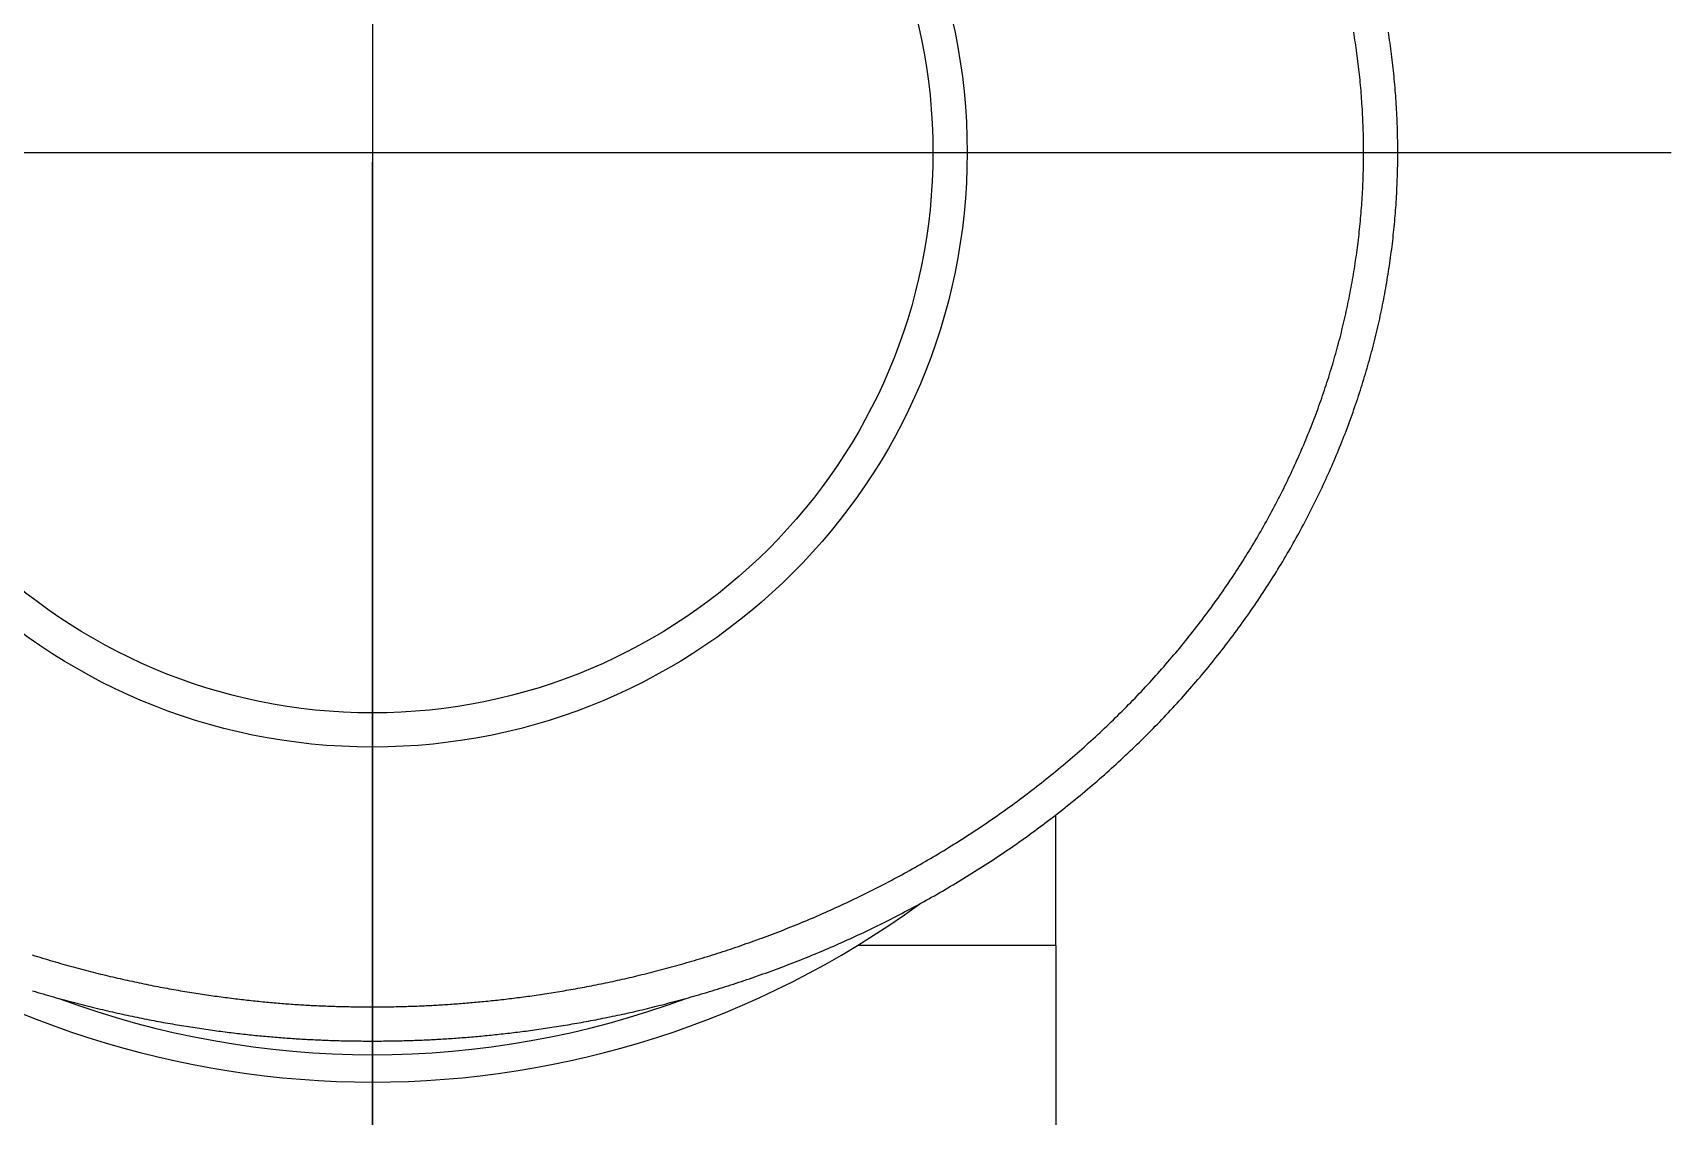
# Model space of a CAD drawing. Extents: x -10.3 to 61.2, y -18.9 to 29.1.
# Drawn here: x 49.19 to 61.18, y 13.25 to 21.17 of the extents above; entities that cross this region are included whole.
import ezdxf

# ---------------------------------------------------------------- set-up
doc = ezdxf.new("R2010")
doc.units = 0
doc.linetypes.add('CENTER', pattern=[50.8, 31.75, -6.35, 6.35, -6.35])
doc.layers.get('0').update_dxf_attribs({"linetype": 'CONTINUOUS'})
doc.layers.add('CENTER', color=1, linetype='CENTER')

msp = doc.modelspace()

# ---------------------------------------------------------------- linework, layer by layer
at = {"color": 7, "linetype": 'CONTINUOUS'}
for q in [(56.676423, 15.455186), (55.226071, 14.5), (56.676423, 8)]:
    msp.add_line((56.676423, 14.5), q, dxfattribs=at)
at = {"color": 7}
for points in [[(51.6764, 13.8, 0), (51.6899, 13.8, 0), (51.7035, 13.8, 0), (51.717, 13.8001, 0), (51.7305, 13.8002, 0), (51.744, 13.8002, 0), (51.7575, 13.8004, 0), (51.771, 13.8005, 0), (51.7845, 13.8006, 0), (51.7979, 13.8008, 0), (51.8114, 13.801, 0), (51.8249, 13.8012, 0), (51.8384, 13.8014, 0), (51.8519, 13.8017, 0), (51.8654, 13.802, 0), (51.8789, 13.8023, 0), (51.8924, 13.8026, 0), (51.9059, 13.8029, 0), (51.9194, 13.8033, 0), (51.9329, 13.8037, 0), (51.9464, 13.8041, 0), (51.9599, 13.8045, 0), (51.9735, 13.805, 0), (51.987, 13.8054, 0), (52.0006, 13.8059, 0), (52.0141, 13.8064, 0), (52.0277, 13.807, 0), (52.0413, 13.8075, 0), (52.0549, 13.8081, 0), (52.0685, 13.8087, 0), (52.0821, 13.8094, 0), (52.0958, 13.81, 0), (52.1094, 13.8107, 0), (52.1231, 13.8114, 0), (52.1368, 13.8121, 0), (52.1505, 13.8128, 0), (52.1643, 13.8136, 0), (52.178, 13.8144, 0), (52.1918, 13.8152, 0), (52.2056, 13.8161, 0), (52.2194, 13.8169, 0), (52.2333, 13.8178, 0), (52.2471, 13.8187, 0), (52.261, 13.8197, 0), (52.2749, 13.8206, 0), (52.2889, 13.8216, 0), (52.3029, 13.8226, 0), (52.3169, 13.8237, 0), (52.3309, 13.8247, 0), (52.345, 13.8258, 0), (52.3591, 13.8269, 0), (52.3732, 13.8281, 0), (52.3873, 13.8292, 0), (52.4015, 13.8304, 0), (52.4158, 13.8316, 0), (52.43, 13.8329, 0), (52.4443, 13.8342, 0), (52.4586, 13.8354, 0), (52.473, 13.8368, 0), (52.4874, 13.8381, 0), (52.5019, 13.8395, 0), (52.5163, 13.8409, 0), (52.5309, 13.8423, 0), (52.5454, 13.8438, 0), (52.56, 13.8453, 0), (52.5747, 13.8468, 0), (52.5894, 13.8483, 0), (52.6041, 13.8499, 0), (52.6189, 13.8515, 0), (52.6338, 13.8532, 0), (52.6486, 13.8548, 0), (52.6636, 13.8565, 0), (52.6786, 13.8583, 0), (52.6936, 13.86, 0), (52.7087, 13.8618, 0), (52.7238, 13.8637, 0), (52.739, 13.8656, 0), (52.7542, 13.8675, 0), (52.7695, 13.8694, 0), (52.7849, 13.8714, 0), (52.8003, 13.8734, 0), (52.8157, 13.8754, 0), (52.8313, 13.8775, 0), (52.8468, 13.8796, 0), (52.8625, 13.8818, 0), (52.8782, 13.884, 0), (52.8939, 13.8862, 0), (52.9098, 13.8885, 0), (52.9256, 13.8908, 0), (52.9416, 13.8932, 0), (52.9576, 13.8955, 0), (52.9737, 13.898, 0), (52.9899, 13.9005, 0), (53.0061, 13.903, 0), (53.0224, 13.9055, 0), (53.0388, 13.9081, 0), (53.0552, 13.9108, 0), (53.0717, 13.9135, 0), (53.0883, 13.9162, 0), (53.1049, 13.919, 0), (53.1216, 13.9218, 0), (53.1384, 13.9247, 0), (53.1552, 13.9276, 0), (53.1721, 13.9306, 0), (53.1891, 13.9336, 0), (53.2061, 13.9366, 0), (53.2232, 13.9397, 0), (53.2404, 13.9429, 0), (53.2576, 13.9461, 0), (53.2749, 13.9493, 0), (53.2922, 13.9526, 0), (53.3096, 13.956, 0), (53.3271, 13.9594, 0), (53.3446, 13.9628, 0), (53.3622, 13.9663, 0), (53.3798, 13.9699, 0), (53.3975, 13.9735, 0), (53.4152, 13.9771, 0), (53.4331, 13.9808, 0), (53.4509, 13.9846, 0), (53.4688, 13.9884, 0), (53.4868, 13.9922, 0), (53.5048, 13.9961, 0), (53.5229, 14.0001, 0), (53.541, 14.0041, 0), (53.5591, 14.0082, 0), (53.5773, 14.0123, 0), (53.5956, 14.0165, 0), (53.6139, 14.0207, 0), (53.6322, 14.025, 0), (53.6506, 14.0293, 0), (53.669, 14.0337, 0), (53.6875, 14.0382, 0), (53.706, 14.0427, 0), (53.7245, 14.0472, 0), (53.7431, 14.0519, 0), (53.7618, 14.0565, 0), (53.7804, 14.0613, 0), (53.7992, 14.066, 0), (53.8179, 14.0709, 0), (53.8367, 14.0758, 0), (53.8555, 14.0807, 0), (53.8744, 14.0857, 0), (53.8933, 14.0908, 0), (53.9122, 14.0959, 0), (53.9312, 14.1011, 0), (53.9502, 14.1063, 0), (53.9692, 14.1116, 0), (53.9883, 14.1169, 0), (54.0074, 14.1223, 0), (54.0266, 14.1278, 0), (54.0457, 14.1333, 0), (54.0649, 14.1389, 0), (54.0842, 14.1445, 0), (54.1034, 14.1502, 0), (54.1227, 14.1559, 0), (54.142, 14.1617, 0), (54.1614, 14.1676, 0), (54.1807, 14.1735, 0), (54.2001, 14.1795, 0), (54.2196, 14.1856, 0), (54.239, 14.1917, 0), (54.2585, 14.1978, 0), (54.278, 14.204, 0), (54.2975, 14.2103, 0), (54.317, 14.2167, 0), (54.3366, 14.2231, 0), (54.3562, 14.2295, 0), (54.3758, 14.236, 0), (54.3954, 14.2426, 0), (54.4151, 14.2493, 0), (54.4347, 14.256, 0), (54.4544, 14.2627, 0), (54.4741, 14.2695, 0), (54.4938, 14.2764, 0), (54.5135, 14.2834, 0), (54.5333, 14.2904, 0), (54.5531, 14.2975, 0), (54.5728, 14.3046, 0), (54.5926, 14.3118, 0), (54.6124, 14.319, 0), (54.6323, 14.3264, 0), (54.6521, 14.3337, 0), (54.6719, 14.3412, 0), (54.6918, 14.3487, 0), (54.7116, 14.3563, 0), (54.7315, 14.3639, 0), (54.7514, 14.3716, 0), (54.7713, 14.3794, 0), (54.7912, 14.3872, 0), (54.8111, 14.3951, 0), (54.831, 14.403, 0), (54.8509, 14.4111, 0), (54.8708, 14.4191, 0), (54.8908, 14.4273, 0), (54.9107, 14.4355, 0), (54.9306, 14.4438, 0), (54.9506, 14.4521, 0), (54.9705, 14.4605, 0), (54.9904, 14.469, 0), (55.0104, 14.4775, 0), (55.0303, 14.4861, 0), (55.0503, 14.4948, 0), (55.0702, 14.5035, 0), (55.0901, 14.5123, 0), (55.1101, 14.5212, 0), (55.13, 14.5302, 0), (55.15, 14.5392, 0), (55.1699, 14.5482, 0), (55.1899, 14.5574, 0), (55.2098, 14.5666, 0), (55.2298, 14.5759, 0), (55.2498, 14.5852, 0), (55.2697, 14.5946, 0), (55.2897, 14.6041, 0), (55.3096, 14.6137, 0), (55.3296, 14.6233, 0), (55.3495, 14.633, 0), (55.3695, 14.6427, 0), (55.3894, 14.6525, 0), (55.4094, 14.6624, 0), (55.4293, 14.6724, 0), (55.4492, 14.6824, 0), (55.4691, 14.6925, 0), (55.4891, 14.7027, 0), (55.509, 14.7129, 0), (55.5289, 14.7232, 0), (55.5488, 14.7336, 0), (55.5686, 14.744, 0), (55.5885, 14.7545, 0), (55.6084, 14.7651, 0), (55.6282, 14.7757, 0), (55.6481, 14.7864, 0), (55.6679, 14.7972, 0), (55.6877, 14.808, 0), (55.7075, 14.8189, 0), (55.7273, 14.8299, 0), (55.7471, 14.8409, 0), (55.7669, 14.852, 0), (55.7866, 14.8632, 0), (55.8064, 14.8745, 0), (55.8261, 14.8858, 0), (55.8458, 14.8972, 0), (55.8655, 14.9086, 0), (55.8852, 14.9201, 0), (55.9048, 14.9317, 0), (55.9245, 14.9434, 0), (55.9441, 14.9551, 0), (55.9637, 14.9669, 0), (55.9833, 14.9787, 0), (56.0028, 14.9906, 0), (56.0223, 15.0026, 0), (56.0419, 15.0147, 0), (56.0614, 15.0268, 0), (56.0808, 15.039, 0), (56.1003, 15.0513, 0), (56.1197, 15.0636, 0), (56.1391, 15.076, 0), (56.1585, 15.0885, 0), (56.1778, 15.101, 0), (56.1971, 15.1136, 0), (56.2164, 15.1262, 0), (56.2357, 15.139, 0), (56.2549, 15.1518, 0), (56.2741, 15.1646, 0), (56.2933, 15.1776, 0), (56.3125, 15.1906, 0), (56.3316, 15.2036, 0), (56.3507, 15.2168, 0), (56.3697, 15.23, 0), (56.3888, 15.2433, 0), (56.4078, 15.2566, 0), (56.4267, 15.27, 0), (56.4457, 15.2835, 0), (56.4646, 15.297, 0), (56.4834, 15.3106, 0), (56.5022, 15.3243, 0), (56.521, 15.338, 0), (56.5398, 15.3518, 0), (56.5585, 15.3657, 0), (56.5772, 15.3797, 0), (56.5958, 15.3936, 0), (56.6144, 15.4077, 0), (56.633, 15.4218, 0), (56.6515, 15.436, 0), (56.67, 15.4503, 0), (56.6884, 15.4646, 0), (56.7068, 15.479, 0), (56.7252, 15.4934, 0), (56.7435, 15.5079, 0), (56.7617, 15.5225, 0), (56.78, 15.5371, 0), (56.7981, 15.5518, 0), (56.8163, 15.5666, 0), (56.8344, 15.5814, 0), (56.8524, 15.5963, 0), (56.8704, 15.6112, 0), (56.8883, 15.6262, 0), (56.9062, 15.6412, 0), (56.9241, 15.6564, 0), (56.9419, 15.6715, 0), (56.9597, 15.6867, 0), (56.9774, 15.702, 0), (56.995, 15.7174, 0), (57.0126, 15.7328, 0), (57.0302, 15.7482, 0), (57.0477, 15.7638, 0), (57.0652, 15.7793, 0), (57.0826, 15.795, 0), (57.0999, 15.8106, 0), (57.1172, 15.8264, 0), (57.1344, 15.8422, 0), (57.1516, 15.858, 0), (57.1688, 15.8739, 0), (57.1858, 15.8899, 0), (57.2029, 15.9059, 0), (57.2198, 15.922, 0), (57.2367, 15.9381, 0), (57.2536, 15.9543, 0), (57.2704, 15.9705, 0), (57.2871, 15.9868, 0), (57.3038, 16.0031, 0), (57.3204, 16.0195, 0), (57.337, 16.0359, 0), (57.3534, 16.0524, 0), (57.3699, 16.069, 0), (57.3862, 16.0856, 0), (57.4026, 16.1022, 0), (57.4188, 16.1189, 0), (57.435, 16.1356, 0), (57.4511, 16.1524, 0), (57.4672, 16.1693, 0), (57.4832, 16.1861, 0), (57.4991, 16.2031, 0), (57.5149, 16.2201, 0), (57.5307, 16.2371, 0), (57.5465, 16.2542, 0), (57.5621, 16.2713, 0), (57.5777, 16.2885, 0), (57.5932, 16.3057, 0), (57.6087, 16.3229, 0), (57.6241, 16.3402, 0), (57.6394, 16.3576, 0), (57.6546, 16.375, 0), (57.6698, 16.3924, 0), (57.6849, 16.4099, 0), (57.6999, 16.4274, 0), (57.7149, 16.4449, 0), (57.7298, 16.4625, 0), (57.7446, 16.4802, 0), (57.7593, 16.4978, 0), (57.774, 16.5155, 0), (57.7886, 16.5333, 0), (57.8032, 16.5511, 0), (57.8176, 16.5689, 0), (57.832, 16.5868, 0), (57.8463, 16.6047, 0), (57.8606, 16.6226, 0), (57.8748, 16.6406, 0), (57.8889, 16.6586, 0), (57.9029, 16.6766, 0), (57.9168, 16.6947, 0), (57.9307, 16.7128, 0), (57.9445, 16.731, 0), (57.9582, 16.7492, 0), (57.9719, 16.7674, 0), (57.9855, 16.7856, 0), (57.999, 16.8039, 0), (58.0124, 16.8222, 0), (58.0258, 16.8405, 0), (58.0391, 16.8589, 0), (58.0523, 16.8773, 0), (58.0654, 16.8958, 0), (58.0785, 16.9142, 0), (58.0914, 16.9327, 0), (58.1043, 16.9512, 0), (58.1172, 16.9698, 0), (58.1299, 16.9884, 0), (58.1426, 17.007, 0), (58.1552, 17.0256, 0), (58.1677, 17.0442, 0), (58.1801, 17.0629, 0), (58.1925, 17.0816, 0), (58.2048, 17.1004, 0), (58.217, 17.1191, 0), (58.2291, 17.1379, 0), (58.2411, 17.1567, 0), (58.2531, 17.1756, 0), (58.265, 17.1944, 0), (58.2768, 17.2133, 0), (58.2885, 17.2322, 0), (58.3002, 17.2511, 0), (58.3117, 17.2701, 0), (58.3232, 17.289, 0), (58.3346, 17.308, 0), (58.346, 17.327, 0), (58.3572, 17.346, 0), (58.3684, 17.3651, 0), (58.3795, 17.3842, 0), (58.3905, 17.4032, 0), (58.4014, 17.4224, 0), (58.4122, 17.4415, 0), (58.423, 17.4606, 0), (58.4337, 17.4798, 0), (58.4443, 17.499, 0), (58.4549, 17.5182, 0), (58.4653, 17.5375, 0), (58.4757, 17.5567, 0), (58.486, 17.576, 0), (58.4963, 17.5953, 0), (58.5064, 17.6146, 0), (58.5165, 17.6339, 0), (58.5265, 17.6533, 0), (58.5364, 17.6726, 0), (58.5463, 17.692, 0), (58.556, 17.7114, 0), (58.5657, 17.7308, 0), (58.5753, 17.7503, 0), (58.5848, 17.7697, 0), (58.5943, 17.7892, 0), (58.6037, 17.8087, 0), (58.613, 17.8282, 0), (58.6222, 17.8477, 0), (58.6313, 17.8673, 0), (58.6404, 17.8868, 0), (58.6494, 17.9064, 0), (58.6583, 17.926, 0), (58.6671, 17.9456, 0), (58.6759, 17.9652, 0), (58.6846, 17.9849, 0), (58.6932, 18.0045, 0), (58.7017, 18.0242, 0), (58.7101, 18.0439, 0), (58.7185, 18.0636, 0), (58.7268, 18.0833, 0), (58.735, 18.103, 0), (58.7432, 18.1228, 0), (58.7512, 18.1425, 0), (58.7592, 18.1623, 0), (58.7671, 18.1821, 0), (58.775, 18.2019, 0), (58.7827, 18.2217, 0), (58.7904, 18.2415, 0), (58.798, 18.2613, 0), (58.8055, 18.2812, 0), (58.813, 18.3011, 0), (58.8203, 18.3209, 0), (58.8276, 18.3408, 0), (58.8348, 18.3607, 0), (58.842, 18.3806, 0), (58.8491, 18.4006, 0), (58.856, 18.4205, 0), (58.863, 18.4404, 0), (58.8698, 18.4604, 0), (58.8765, 18.4804, 0), (58.8832, 18.5003, 0), (58.8898, 18.5203, 0), (58.8964, 18.5403, 0), (58.9028, 18.5603, 0), (58.9092, 18.5804, 0), (58.9155, 18.6004, 0), (58.9217, 18.6204, 0), (58.9279, 18.6405, 0), (58.9339, 18.6605, 0), (58.9399, 18.6806, 0), (58.9459, 18.7007, 0), (58.9517, 18.7208, 0), (58.9575, 18.7409, 0), (58.9632, 18.761, 0), (58.9688, 18.7811, 0), (58.9743, 18.8012, 0), (58.9798, 18.8213, 0), (58.9852, 18.8415, 0), (58.9905, 18.8616, 0), (58.9957, 18.8818, 0), (59.0009, 18.9019, 0), (59.006, 18.9221, 0), (59.011, 18.9423, 0), (59.0159, 18.9625, 0), (59.0208, 18.9827, 0), (59.0256, 19.0029, 0), (59.0303, 19.0231, 0), (59.0349, 19.0433, 0), (59.0395, 19.0635, 0), (59.044, 19.0837, 0), (59.0484, 19.104, 0), (59.0527, 19.1242, 0), (59.057, 19.1445, 0), (59.0612, 19.1647, 0), (59.0653, 19.185, 0), (59.0693, 19.2052, 0), (59.0733, 19.2255, 0), (59.0771, 19.2458, 0), (59.081, 19.2661, 0), (59.0847, 19.2864, 0), (59.0883, 19.3067, 0), (59.0919, 19.327, 0), (59.0954, 19.3473, 0), (59.0989, 19.3676, 0), (59.1022, 19.3879, 0), (59.1055, 19.4082, 0), (59.1087, 19.4285, 0), (59.1119, 19.4489, 0), (59.1149, 19.4692, 0), (59.1179, 19.4895, 0), (59.1208, 19.5099, 0), (59.1237, 19.5302, 0), (59.1264, 19.5506, 0), (59.1291, 19.5709, 0), (59.1317, 19.5913, 0), (59.1343, 19.6116, 0), (59.1367, 19.632, 0), (59.1391, 19.6524, 0), (59.1414, 19.6727, 0), (59.1437, 19.6931, 0), (59.1458, 19.7135, 0), (59.1479, 19.7339, 0), (59.1499, 19.7542, 0), (59.1519, 19.7746, 0), (59.1538, 19.795, 0), (59.1555, 19.8154, 0), (59.1573, 19.8358, 0), (59.1589, 19.8562, 0), (59.1605, 19.8766, 0), (59.162, 19.897, 0), (59.1634, 19.9174, 0), (59.1648, 19.9378, 0), (59.166, 19.9582, 0), (59.1672, 19.9786, 0), (59.1684, 19.999, 0), (59.1694, 20.0194, 0), (59.1704, 20.0398, 0), (59.1713, 20.0602, 0), (59.1721, 20.0807, 0), (59.1729, 20.1011, 0), (59.1736, 20.1215, 0), (59.1742, 20.1419, 0), (59.1747, 20.1623, 0), (59.1752, 20.1827, 0), (59.1756, 20.2032, 0), (59.1759, 20.2236, 0), (59.1761, 20.244, 0), (59.1763, 20.2644, 0), (59.1764, 20.2848, 0), (59.1764, 20.3053, 0), (59.1764, 20.3257, 0), (59.1762, 20.3461, 0), (59.176, 20.3665, 0), (59.1757, 20.3869, 0), (59.1754, 20.4073, 0), (59.175, 20.4277, 0), (59.1745, 20.4481, 0), (59.1739, 20.4685, 0), (59.1732, 20.4889, 0), (59.1725, 20.5093, 0), (59.1717, 20.5297, 0), (59.1709, 20.5501, 0), (59.1699, 20.5705, 0), (59.1689, 20.5909, 0), (59.1678, 20.6113, 0), (59.1666, 20.6317, 0), (59.1654, 20.6521, 0), (59.1641, 20.6724, 0), (59.1627, 20.6928, 0), (59.1612, 20.7132, 0), (59.1597, 20.7335, 0), (59.1581, 20.7539, 0), (59.1564, 20.7742, 0), (59.1547, 20.7946, 0), (59.1528, 20.8149, 0), (59.1509, 20.8353, 0), (59.149, 20.8556, 0), (59.1469, 20.8759, 0), (59.1448, 20.8962, 0), (59.1426, 20.9166, 0), (59.1403, 20.9369, 0), (59.138, 20.9572, 0), (59.1356, 20.9775, 0), (59.1331, 20.9978, 0), (59.1305, 21.018, 0), (59.1279, 21.0383, 0), (59.1252, 21.0586, 0), (59.1224, 21.0788, 0), (59.1195, 21.0991, 0), (59.1166, 21.1193, 0), (59.1136, 21.1396, 0), (59.1105, 21.1598, 0), (59.1074, 21.18, 0)], [(51.6764, 14.05, 0), (51.6896, 14.05, 0), (51.7027, 14.05, 0), (51.7158, 14.0501, 0), (51.7289, 14.0502, 0), (51.742, 14.0502, 0), (51.7551, 14.0503, 0), (51.7682, 14.0505, 0), (51.7813, 14.0506, 0), (51.7944, 14.0508, 0), (51.8075, 14.051, 0), (51.8206, 14.0512, 0), (51.8337, 14.0514, 0), (51.8468, 14.0517, 0), (51.8599, 14.0519, 0), (51.873, 14.0522, 0), (51.8861, 14.0525, 0), (51.8992, 14.0528, 0), (51.9124, 14.0532, 0), (51.9255, 14.0536, 0), (51.9386, 14.054, 0), (51.9517, 14.0544, 0), (51.9649, 14.0548, 0), (51.978, 14.0553, 0), (51.9912, 14.0557, 0), (52.0044, 14.0562, 0), (52.0175, 14.0568, 0), (52.0307, 14.0573, 0), (52.0439, 14.0579, 0), (52.0572, 14.0585, 0), (52.0704, 14.0591, 0), (52.0837, 14.0597, 0), (52.0969, 14.0604, 0), (52.1102, 14.0611, 0), (52.1235, 14.0618, 0), (52.1368, 14.0625, 0), (52.1502, 14.0632, 0), (52.1635, 14.064, 0), (52.1769, 14.0648, 0), (52.1903, 14.0656, 0), (52.2037, 14.0664, 0), (52.2172, 14.0673, 0), (52.2306, 14.0682, 0), (52.2441, 14.0691, 0), (52.2576, 14.07, 0), (52.2712, 14.071, 0), (52.2848, 14.072, 0), (52.2983, 14.073, 0), (52.312, 14.074, 0), (52.3256, 14.0751, 0), (52.3393, 14.0762, 0), (52.353, 14.0773, 0), (52.3668, 14.0784, 0), (52.3806, 14.0796, 0), (52.3944, 14.0807, 0), (52.4082, 14.0819, 0), (52.4221, 14.0832, 0), (52.436, 14.0844, 0), (52.45, 14.0857, 0), (52.4639, 14.087, 0), (52.478, 14.0883, 0), (52.492, 14.0897, 0), (52.5061, 14.0911, 0), (52.5203, 14.0925, 0), (52.5345, 14.094, 0), (52.5487, 14.0954, 0), (52.563, 14.0969, 0), (52.5773, 14.0985, 0), (52.5916, 14.1, 0), (52.606, 14.1016, 0), (52.6205, 14.1032, 0), (52.635, 14.1049, 0), (52.6495, 14.1066, 0), (52.6641, 14.1083, 0), (52.6788, 14.1101, 0), (52.6935, 14.1118, 0), (52.7082, 14.1136, 0), (52.723, 14.1155, 0), (52.7379, 14.1174, 0), (52.7528, 14.1193, 0), (52.7677, 14.1213, 0), (52.7827, 14.1232, 0), (52.7978, 14.1253, 0), (52.8129, 14.1273, 0), (52.8281, 14.1294, 0), (52.8433, 14.1315, 0), (52.8586, 14.1337, 0), (52.874, 14.1359, 0), (52.8894, 14.1382, 0), (52.9049, 14.1404, 0), (52.9205, 14.1428, 0), (52.9361, 14.1451, 0), (52.9518, 14.1475, 0), (52.9676, 14.15, 0), (52.9834, 14.1525, 0), (52.9993, 14.155, 0), (53.0152, 14.1576, 0), (53.0312, 14.1602, 0), (53.0473, 14.1628, 0), (53.0635, 14.1655, 0), (53.0797, 14.1683, 0), (53.096, 14.1711, 0), (53.1123, 14.1739, 0), (53.1287, 14.1768, 0), (53.1452, 14.1797, 0), (53.1617, 14.1827, 0), (53.1783, 14.1857, 0), (53.1949, 14.1887, 0), (53.2117, 14.1918, 0), (53.2284, 14.195, 0), (53.2452, 14.1982, 0), (53.2621, 14.2014, 0), (53.2791, 14.2047, 0), (53.2961, 14.2081, 0), (53.3131, 14.2115, 0), (53.3303, 14.2149, 0), (53.3474, 14.2184, 0), (53.3647, 14.2219, 0), (53.382, 14.2255, 0), (53.3993, 14.2292, 0), (53.4167, 14.2329, 0), (53.4341, 14.2366, 0), (53.4516, 14.2404, 0), (53.4691, 14.2442, 0), (53.4867, 14.2481, 0), (53.5043, 14.2521, 0), (53.522, 14.2561, 0), (53.5397, 14.2602, 0), (53.5574, 14.2643, 0), (53.5752, 14.2684, 0), (53.593, 14.2726, 0), (53.6109, 14.2769, 0), (53.6288, 14.2812, 0), (53.6468, 14.2856, 0), (53.6648, 14.29, 0), (53.6829, 14.2945, 0), (53.7009, 14.299, 0), (53.7191, 14.3036, 0), (53.7372, 14.3082, 0), (53.7554, 14.3129, 0), (53.7736, 14.3177, 0), (53.7919, 14.3225, 0), (53.8102, 14.3273, 0), (53.8285, 14.3322, 0), (53.8469, 14.3372, 0), (53.8653, 14.3422, 0), (53.8838, 14.3473, 0), (53.9022, 14.3524, 0), (53.9207, 14.3576, 0), (53.9393, 14.3628, 0), (53.9578, 14.3681, 0), (53.9764, 14.3735, 0), (53.995, 14.3789, 0), (54.0137, 14.3844, 0), (54.0324, 14.3899, 0), (54.0511, 14.3954, 0), (54.0698, 14.4011, 0), (54.0886, 14.4068, 0), (54.1074, 14.4125, 0), (54.1262, 14.4183, 0), (54.145, 14.4242, 0), (54.1639, 14.4301, 0), (54.1828, 14.4361, 0), (54.2017, 14.4421, 0), (54.2206, 14.4482, 0), (54.2395, 14.4543, 0), (54.2585, 14.4605, 0), (54.2775, 14.4668, 0), (54.2965, 14.4731, 0), (54.3155, 14.4795, 0), (54.3346, 14.4859, 0), (54.3537, 14.4924, 0), (54.3727, 14.499, 0), (54.3918, 14.5056, 0), (54.411, 14.5123, 0), (54.4301, 14.519, 0), (54.4492, 14.5258, 0), (54.4684, 14.5327, 0), (54.4876, 14.5396, 0), (54.5068, 14.5466, 0), (54.5259, 14.5536, 0), (54.5452, 14.5607, 0), (54.5644, 14.5679, 0), (54.5836, 14.5751, 0), (54.6029, 14.5824, 0), (54.6221, 14.5897, 0), (54.6414, 14.5971, 0), (54.6606, 14.6046, 0), (54.6799, 14.6121, 0), (54.6992, 14.6197, 0), (54.7185, 14.6273, 0), (54.7378, 14.635, 0), (54.7571, 14.6428, 0), (54.7764, 14.6506, 0), (54.7957, 14.6585, 0), (54.815, 14.6665, 0), (54.8343, 14.6745, 0), (54.8536, 14.6826, 0), (54.873, 14.6907, 0), (54.8923, 14.6989, 0), (54.9116, 14.7072, 0), (54.9309, 14.7155, 0), (54.9502, 14.7239, 0), (54.9695, 14.7324, 0), (54.9889, 14.7409, 0), (55.0082, 14.7495, 0), (55.0275, 14.7582, 0), (55.0468, 14.7669, 0), (55.0662, 14.7757, 0), (55.0855, 14.7845, 0), (55.1048, 14.7935, 0), (55.1242, 14.8024, 0), (55.1435, 14.8115, 0), (55.1628, 14.8206, 0), (55.1821, 14.8298, 0), (55.2015, 14.839, 0), (55.2208, 14.8484, 0), (55.2401, 14.8577, 0), (55.2594, 14.8672, 0), (55.2787, 14.8767, 0), (55.298, 14.8863, 0), (55.3173, 14.8959, 0), (55.3366, 14.9056, 0), (55.3559, 14.9154, 0), (55.3752, 14.9252, 0), (55.3945, 14.9351, 0), (55.4137, 14.9451, 0), (55.433, 14.9551, 0), (55.4522, 14.9652, 0), (55.4715, 14.9754, 0), (55.4907, 14.9856, 0), (55.5099, 14.9959, 0), (55.5291, 15.0063, 0), (55.5483, 15.0167, 0), (55.5675, 15.0272, 0), (55.5867, 15.0377, 0), (55.6058, 15.0484, 0), (55.625, 15.0591, 0), (55.6441, 15.0698, 0), (55.6632, 15.0806, 0), (55.6823, 15.0915, 0), (55.7014, 15.1024, 0), (55.7204, 15.1135, 0), (55.7395, 15.1245, 0), (55.7585, 15.1357, 0), (55.7775, 15.1469, 0), (55.7965, 15.1581, 0), (55.8155, 15.1695, 0), (55.8345, 15.1809, 0), (55.8534, 15.1923, 0), (55.8723, 15.2039, 0), (55.8912, 15.2155, 0), (55.9101, 15.2271, 0), (55.9289, 15.2389, 0), (55.9477, 15.2506, 0), (55.9665, 15.2625, 0), (55.9853, 15.2744, 0), (56.0041, 15.2864, 0), (56.0228, 15.2984, 0), (56.0415, 15.3106, 0), (56.0602, 15.3227, 0), (56.0788, 15.335, 0), (56.0975, 15.3473, 0), (56.1161, 15.3597, 0), (56.1346, 15.3721, 0), (56.1532, 15.3846, 0), (56.1717, 15.3972, 0), (56.1902, 15.4098, 0), (56.2086, 15.4225, 0), (56.227, 15.4352, 0), (56.2454, 15.4481, 0), (56.2638, 15.461, 0), (56.2821, 15.4739, 0), (56.3004, 15.4869, 0), (56.3186, 15.5, 0), (56.3369, 15.5132, 0), (56.355, 15.5264, 0), (56.3732, 15.5396, 0), (56.3913, 15.553, 0), (56.4094, 15.5664, 0), (56.4274, 15.5798, 0), (56.4454, 15.5934, 0), (56.4634, 15.6069, 0), (56.4813, 15.6206, 0), (56.4992, 15.6343, 0), (56.517, 15.648, 0), (56.5348, 15.6619, 0), (56.5526, 15.6758, 0), (56.5703, 15.6897, 0), (56.588, 15.7037, 0), (56.6056, 15.7178, 0), (56.6232, 15.7319, 0), (56.6408, 15.7461, 0), (56.6583, 15.7603, 0), (56.6757, 15.7746, 0), (56.6931, 15.789, 0), (56.7105, 15.8034, 0), (56.7278, 15.8178, 0), (56.7451, 15.8324, 0), (56.7623, 15.8469, 0), (56.7795, 15.8616, 0), (56.7966, 15.8763, 0), (56.8137, 15.891, 0), (56.8308, 15.9058, 0), (56.8477, 15.9207, 0), (56.8647, 15.9356, 0), (56.8816, 15.9506, 0), (56.8984, 15.9656, 0), (56.9152, 15.9806, 0), (56.9319, 15.9958, 0), (56.9486, 16.011, 0), (56.9652, 16.0262, 0), (56.9818, 16.0415, 0), (56.9983, 16.0568, 0), (57.0148, 16.0722, 0), (57.0312, 16.0876, 0), (57.0475, 16.1031, 0), (57.0638, 16.1187, 0), (57.0801, 16.1343, 0), (57.0963, 16.1499, 0), (57.1124, 16.1656, 0), (57.1285, 16.1813, 0), (57.1445, 16.1971, 0), (57.1604, 16.213, 0), (57.1763, 16.2289, 0), (57.1922, 16.2448, 0), (57.2079, 16.2608, 0), (57.2236, 16.2768, 0), (57.2393, 16.2929, 0), (57.2549, 16.309, 0), (57.2704, 16.3252, 0), (57.2859, 16.3414, 0), (57.3013, 16.3577, 0), (57.3166, 16.374, 0), (57.3319, 16.3903, 0), (57.3471, 16.4067, 0), (57.3623, 16.4232, 0), (57.3773, 16.4397, 0), (57.3923, 16.4562, 0), (57.4073, 16.4728, 0), (57.4222, 16.4894, 0), (57.437, 16.5061, 0), (57.4517, 16.5228, 0), (57.4664, 16.5395, 0), (57.481, 16.5563, 0), (57.4955, 16.5731, 0), (57.51, 16.5899, 0), (57.5244, 16.6068, 0), (57.5387, 16.6238, 0), (57.553, 16.6407, 0), (57.5672, 16.6577, 0), (57.5813, 16.6748, 0), (57.5954, 16.6919, 0), (57.6093, 16.709, 0), (57.6233, 16.7261, 0), (57.6371, 16.7433, 0), (57.6509, 16.7605, 0), (57.6646, 16.7778, 0), (57.6782, 16.7951, 0), (57.6918, 16.8124, 0), (57.7053, 16.8297, 0), (57.7187, 16.8471, 0), (57.732, 16.8645, 0), (57.7453, 16.882, 0), (57.7585, 16.8995, 0), (57.7716, 16.917, 0), (57.7847, 16.9345, 0), (57.7977, 16.9521, 0), (57.8106, 16.9697, 0), (57.8234, 16.9873, 0), (57.8362, 17.005, 0), (57.8489, 17.0227, 0), (57.8615, 17.0404, 0), (57.874, 17.0581, 0), (57.8865, 17.0759, 0), (57.8989, 17.0937, 0), (57.9112, 17.1115, 0), (57.9235, 17.1294, 0), (57.9357, 17.1473, 0), (57.9477, 17.1652, 0), (57.9598, 17.1831, 0), (57.9717, 17.201, 0), (57.9836, 17.219, 0), (57.9954, 17.237, 0), (58.0071, 17.255, 0), (58.0188, 17.2731, 0), (58.0303, 17.2911, 0), (58.0418, 17.3092, 0), (58.0532, 17.3273, 0), (58.0646, 17.3454, 0), (58.0758, 17.3636, 0), (58.087, 17.3817, 0), (58.0981, 17.3999, 0), (58.1091, 17.4181, 0), (58.1201, 17.4364, 0), (58.131, 17.4546, 0), (58.1418, 17.4729, 0), (58.1525, 17.4911, 0), (58.1631, 17.5094, 0), (58.1737, 17.5278, 0), (58.1842, 17.5461, 0), (58.1946, 17.5645, 0), (58.2049, 17.5828, 0), (58.2152, 17.6012, 0), (58.2254, 17.6197, 0), (58.2355, 17.6381, 0), (58.2455, 17.6565, 0), (58.2555, 17.675, 0), (58.2654, 17.6935, 0), (58.2752, 17.712, 0), (58.2849, 17.7305, 0), (58.2946, 17.7491, 0), (58.3042, 17.7676, 0), (58.3137, 17.7862, 0), (58.3231, 17.8048, 0), (58.3325, 17.8234, 0), (58.3418, 17.842, 0), (58.351, 17.8606, 0), (58.3601, 17.8793, 0), (58.3692, 17.898, 0), (58.3782, 17.9167, 0), (58.3871, 17.9354, 0), (58.3959, 17.9541, 0), (58.4047, 17.9728, 0), (58.4134, 17.9916, 0), (58.422, 18.0103, 0), (58.4306, 18.0291, 0), (58.439, 18.0479, 0), (58.4474, 18.0667, 0), (58.4557, 18.0855, 0), (58.464, 18.1043, 0), (58.4721, 18.1232, 0), (58.4802, 18.1421, 0), (58.4883, 18.1609, 0), (58.4962, 18.1798, 0), (58.5041, 18.1987, 0), (58.5119, 18.2176, 0), (58.5196, 18.2366, 0), (58.5272, 18.2555, 0), (58.5348, 18.2745, 0), (58.5423, 18.2934, 0), (58.5497, 18.3124, 0), (58.5571, 18.3314, 0), (58.5644, 18.3504, 0), (58.5716, 18.3694, 0), (58.5787, 18.3884, 0), (58.5858, 18.4074, 0), (58.5928, 18.4265, 0), (58.5997, 18.4455, 0), (58.6065, 18.4646, 0), (58.6133, 18.4837, 0), (58.62, 18.5028, 0), (58.6266, 18.5219, 0), (58.6331, 18.541, 0), (58.6396, 18.5601, 0), (58.646, 18.5792, 0), (58.6523, 18.5983, 0), (58.6586, 18.6175, 0), (58.6647, 18.6366, 0), (58.6708, 18.6558, 0), (58.6769, 18.675, 0), (58.6828, 18.6942, 0), (58.6887, 18.7133, 0), (58.6945, 18.7325, 0), (58.7003, 18.7517, 0), (58.7059, 18.771, 0), (58.7115, 18.7902, 0), (58.7171, 18.8094, 0), (58.7225, 18.8286, 0), (58.7279, 18.8479, 0), (58.7332, 18.8671, 0), (58.7384, 18.8864, 0), (58.7436, 18.9057, 0), (58.7487, 18.9249, 0), (58.7537, 18.9442, 0), (58.7586, 18.9635, 0), (58.7635, 18.9828, 0), (58.7683, 19.0021, 0), (58.773, 19.0214, 0), (58.7776, 19.0407, 0), (58.7822, 19.0601, 0), (58.7867, 19.0794, 0), (58.7912, 19.0987, 0), (58.7955, 19.1181, 0), (58.7998, 19.1374, 0), (58.804, 19.1568, 0), (58.8082, 19.1761, 0), (58.8122, 19.1955, 0), (58.8162, 19.2148, 0), (58.8202, 19.2342, 0), (58.824, 19.2536, 0), (58.8278, 19.273, 0), (58.8315, 19.2924, 0), (58.8352, 19.3118, 0), (58.8387, 19.3312, 0), (58.8422, 19.3506, 0), (58.8457, 19.37, 0), (58.849, 19.3894, 0), (58.8523, 19.4088, 0), (58.8555, 19.4282, 0), (58.8586, 19.4477, 0), (58.8617, 19.4671, 0), (58.8647, 19.4865, 0), (58.8676, 19.506, 0), (58.8705, 19.5254, 0), (58.8733, 19.5449, 0), (58.876, 19.5643, 0), (58.8786, 19.5838, 0), (58.8812, 19.6032, 0), (58.8837, 19.6227, 0), (58.8861, 19.6421, 0), (58.8885, 19.6616, 0), (58.8908, 19.6811, 0), (58.893, 19.7005, 0), (58.8951, 19.72, 0), (58.8972, 19.7395, 0), (58.8992, 19.7589, 0), (58.9011, 19.7784, 0), (58.903, 19.7979, 0), (58.9048, 19.8174, 0), (58.9065, 19.8369, 0), (58.9081, 19.8564, 0), (58.9097, 19.8759, 0), (58.9112, 19.8953, 0), (58.9126, 19.9148, 0), (58.914, 19.9343, 0), (58.9153, 19.9538, 0), (58.9165, 19.9733, 0), (58.9177, 19.9929, 0), (58.9187, 20.0124, 0), (58.9197, 20.0319, 0), (58.9207, 20.0514, 0), (58.9215, 20.0709, 0), (58.9223, 20.0904, 0), (58.9231, 20.1099, 0), (58.9237, 20.1294, 0), (58.9243, 20.1489, 0), (58.9248, 20.1684, 0), (58.9253, 20.188, 0), (58.9256, 20.2075, 0), (58.9259, 20.227, 0), (58.9262, 20.2465, 0), (58.9263, 20.266, 0), (58.9264, 20.2855, 0), (58.9264, 20.305, 0), (58.9264, 20.3245, 0), (58.9262, 20.344, 0), (58.926, 20.3636, 0), (58.9258, 20.3831, 0), (58.9254, 20.4026, 0), (58.925, 20.4221, 0), (58.9246, 20.4416, 0), (58.924, 20.4611, 0), (58.9234, 20.4806, 0), (58.9227, 20.5001, 0), (58.9219, 20.5196, 0), (58.9211, 20.539, 0), (58.9202, 20.5585, 0), (58.9192, 20.578, 0), (58.9182, 20.5975, 0), (58.9171, 20.617, 0), (58.9159, 20.6364, 0), (58.9146, 20.6559, 0), (58.9133, 20.6754, 0), (58.9119, 20.6948, 0), (58.9105, 20.7143, 0), (58.9089, 20.7338, 0), (58.9073, 20.7532, 0), (58.9056, 20.7727, 0), (58.9039, 20.7921, 0), (58.9021, 20.8115, 0), (58.9002, 20.831, 0), (58.8982, 20.8504, 0), (58.8962, 20.8698, 0), (58.8941, 20.8892, 0), (58.8919, 20.9086, 0), (58.8897, 20.9281, 0), (58.8874, 20.9475, 0), (58.885, 20.9668, 0), (58.8826, 20.9862, 0), (58.88, 21.0056, 0), (58.8774, 21.025, 0), (58.8748, 21.0444, 0), (58.872, 21.0637, 0), (58.8692, 21.0831, 0), (58.8664, 21.1024, 0), (58.8634, 21.1217, 0), (58.8604, 21.1411, 0), (58.8573, 21.1604, 0), (58.8542, 21.1797, 0)], [(49.1881, 14.4299, 0), (49.2069, 14.424, 0), (49.2258, 14.4181, 0), (49.2446, 14.4123, 0), (49.2634, 14.4066, 0), (49.2822, 14.4009, 0), (49.3009, 14.3953, 0), (49.3196, 14.3897, 0), (49.3383, 14.3842, 0), (49.357, 14.3788, 0), (49.3756, 14.3734, 0), (49.3942, 14.368, 0), (49.4128, 14.3628, 0), (49.4313, 14.3575, 0), (49.4499, 14.3524, 0), (49.4683, 14.3473, 0), (49.4868, 14.3422, 0), (49.5052, 14.3372, 0), (49.5236, 14.3323, 0), (49.542, 14.3274, 0), (49.5603, 14.3225, 0), (49.5786, 14.3177, 0), (49.5968, 14.313, 0), (49.615, 14.3083, 0), (49.6332, 14.3037, 0), (49.6513, 14.2992, 0), (49.6694, 14.2947, 0), (49.6875, 14.2902, 0), (49.7055, 14.2858, 0), (49.7234, 14.2814, 0), (49.7414, 14.2771, 0), (49.7593, 14.2729, 0), (49.7771, 14.2687, 0), (49.7949, 14.2645, 0), (49.8127, 14.2605, 0), (49.8304, 14.2564, 0), (49.8481, 14.2524, 0), (49.8657, 14.2485, 0), (49.8833, 14.2446, 0), (49.9008, 14.2407, 0), (49.9183, 14.2369, 0), (49.9357, 14.2332, 0), (49.9531, 14.2295, 0), (49.9704, 14.2259, 0), (49.9877, 14.2223, 0), (50.0049, 14.2187, 0), (50.0221, 14.2152, 0), (50.0392, 14.2118, 0), (50.0563, 14.2084, 0), (50.0733, 14.205, 0), (50.0902, 14.2017, 0), (50.1071, 14.1985, 0), (50.124, 14.1952, 0), (50.1407, 14.1921, 0), (50.1575, 14.189, 0), (50.1741, 14.1859, 0), (50.1908, 14.1829, 0), (50.2073, 14.1799, 0), (50.2238, 14.1769, 0), (50.2402, 14.174, 0), (50.2566, 14.1712, 0), (50.2729, 14.1684, 0), (50.2891, 14.1656, 0), (50.3053, 14.1629, 0), (50.3214, 14.1603, 0), (50.3375, 14.1576, 0), (50.3535, 14.155, 0), (50.3694, 14.1525, 0), (50.3852, 14.15, 0), (50.401, 14.1476, 0), (50.4167, 14.1451, 0), (50.4323, 14.1428, 0), (50.4479, 14.1404, 0), (50.4634, 14.1382, 0), (50.4788, 14.1359, 0), (50.4942, 14.1337, 0), (50.5095, 14.1315, 0), (50.5247, 14.1294, 0), (50.5399, 14.1273, 0), (50.5551, 14.1252, 0), (50.5701, 14.1232, 0), (50.5851, 14.1212, 0), (50.6001, 14.1192, 0), (50.615, 14.1173, 0), (50.6299, 14.1154, 0), (50.6447, 14.1135, 0), (50.6594, 14.1116, 0), (50.6741, 14.1098, 0), (50.6888, 14.108, 0), (50.7034, 14.1063, 0), (50.7179, 14.1046, 0), (50.7324, 14.1029, 0), (50.7469, 14.1012, 0), (50.7613, 14.0996, 0), (50.7756, 14.098, 0), (50.79, 14.0964, 0), (50.8042, 14.0949, 0), (50.8185, 14.0934, 0), (50.8327, 14.0919, 0), (50.8468, 14.0905, 0), (50.8609, 14.0891, 0), (50.875, 14.0877, 0), (50.889, 14.0863, 0), (50.903, 14.085, 0), (50.917, 14.0837, 0), (50.9309, 14.0824, 0), (50.9448, 14.0812, 0), (50.9586, 14.0799, 0), (50.9724, 14.0788, 0), (50.9862, 14.0776, 0), (51, 14.0765, 0), (51.0137, 14.0753, 0), (51.0274, 14.0743, 0), (51.041, 14.0732, 0), (51.0547, 14.0722, 0), (51.0683, 14.0712, 0), (51.0818, 14.0702, 0), (51.0954, 14.0692, 0), (51.1089, 14.0683, 0), (51.1224, 14.0674, 0), (51.1358, 14.0665, 0), (51.1493, 14.0657, 0), (51.1627, 14.0649, 0), (51.1761, 14.0641, 0), (51.1895, 14.0633, 0), (51.2028, 14.0625, 0), (51.2161, 14.0618, 0), (51.2295, 14.0611, 0), (51.2428, 14.0604, 0), (51.256, 14.0598, 0), (51.2693, 14.0591, 0), (51.2825, 14.0585, 0), (51.2958, 14.0579, 0), (51.309, 14.0574, 0), (51.3222, 14.0568, 0), (51.3354, 14.0563, 0), (51.3486, 14.0558, 0), (51.3617, 14.0553, 0), (51.3749, 14.0549, 0), (51.388, 14.0545, 0), (51.4012, 14.0541, 0), (51.4143, 14.0537, 0), (51.4274, 14.0533, 0), (51.4405, 14.0529, 0), (51.4536, 14.0526, 0), (51.4668, 14.0523, 0), (51.4799, 14.052, 0), (51.493, 14.0518, 0), (51.506, 14.0515, 0), (51.5191, 14.0513, 0), (51.5322, 14.0511, 0), (51.5453, 14.0509, 0), (51.5584, 14.0507, 0), (51.5715, 14.0506, 0), (51.5846, 14.0504, 0), (51.5977, 14.0503, 0), (51.6108, 14.0502, 0), (51.6239, 14.0501, 0), (51.637, 14.0501, 0), (51.6502, 14.05, 0), (51.6633, 14.05, 0), (51.6764, 14.05, 0)], [(49.1906, 14.1674, 0), (49.2099, 14.1616, 0), (49.2292, 14.1558, 0), (49.2485, 14.15, 0), (49.2678, 14.1444, 0), (49.2871, 14.1387, 0), (49.3063, 14.1332, 0), (49.3255, 14.1277, 0), (49.3446, 14.1222, 0), (49.3637, 14.1169, 0), (49.3828, 14.1115, 0), (49.4019, 14.1063, 0), (49.4209, 14.101, 0), (49.4399, 14.0959, 0), (49.4588, 14.0908, 0), (49.4777, 14.0858, 0), (49.4966, 14.0808, 0), (49.5155, 14.0758, 0), (49.5343, 14.071, 0), (49.553, 14.0662, 0), (49.5718, 14.0614, 0), (49.5905, 14.0567, 0), (49.6091, 14.052, 0), (49.6277, 14.0474, 0), (49.6463, 14.0429, 0), (49.6648, 14.0384, 0), (49.6833, 14.034, 0), (49.7017, 14.0296, 0), (49.7201, 14.0253, 0), (49.7385, 14.021, 0), (49.7568, 14.0168, 0), (49.775, 14.0126, 0), (49.7932, 14.0085, 0), (49.8114, 14.0044, 0), (49.8295, 14.0004, 0), (49.8475, 13.9965, 0), (49.8656, 13.9926, 0), (49.8835, 13.9887, 0), (49.9014, 13.9849, 0), (49.9193, 13.9812, 0), (49.9371, 13.9775, 0), (49.9548, 13.9738, 0), (49.9725, 13.9702, 0), (49.9902, 13.9666, 0), (50.0077, 13.9631, 0), (50.0253, 13.9597, 0), (50.0427, 13.9563, 0), (50.0602, 13.9529, 0), (50.0775, 13.9496, 0), (50.0948, 13.9463, 0), (50.112, 13.9431, 0), (50.1292, 13.94, 0), (50.1463, 13.9368, 0), (50.1634, 13.9338, 0), (50.1804, 13.9307, 0), (50.1973, 13.9278, 0), (50.2141, 13.9248, 0), (50.2309, 13.9219, 0), (50.2477, 13.9191, 0), (50.2643, 13.9163, 0), (50.2809, 13.9136, 0), (50.2975, 13.9109, 0), (50.3139, 13.9082, 0), (50.3303, 13.9056, 0), (50.3466, 13.903, 0), (50.3629, 13.9005, 0), (50.3791, 13.898, 0), (50.3952, 13.8956, 0), (50.4112, 13.8932, 0), (50.4272, 13.8908, 0), (50.4431, 13.8885, 0), (50.4589, 13.8862, 0), (50.4747, 13.884, 0), (50.4904, 13.8818, 0), (50.506, 13.8796, 0), (50.5216, 13.8775, 0), (50.5371, 13.8754, 0), (50.5526, 13.8733, 0), (50.568, 13.8713, 0), (50.5834, 13.8693, 0), (50.5987, 13.8673, 0), (50.6139, 13.8654, 0), (50.6291, 13.8635, 0), (50.6442, 13.8616, 0), (50.6593, 13.8598, 0), (50.6744, 13.858, 0), (50.6893, 13.8562, 0), (50.7043, 13.8545, 0), (50.7192, 13.8528, 0), (50.734, 13.8511, 0), (50.7488, 13.8494, 0), (50.7636, 13.8478, 0), (50.7783, 13.8462, 0), (50.7929, 13.8447, 0), (50.8075, 13.8432, 0), (50.8221, 13.8417, 0), (50.8366, 13.8402, 0), (50.8511, 13.8388, 0), (50.8656, 13.8374, 0), (50.88, 13.836, 0), (50.8944, 13.8347, 0), (50.9087, 13.8334, 0), (50.923, 13.8321, 0), (50.9373, 13.8308, 0), (50.9515, 13.8296, 0), (50.9657, 13.8284, 0), (50.9798, 13.8272, 0), (50.994, 13.8261, 0), (51.008, 13.825, 0), (51.0221, 13.8239, 0), (51.0361, 13.8228, 0), (51.0501, 13.8218, 0), (51.0641, 13.8208, 0), (51.0781, 13.8198, 0), (51.092, 13.8189, 0), (51.1059, 13.8179, 0), (51.1197, 13.817, 0), (51.1336, 13.8162, 0), (51.1474, 13.8153, 0), (51.1612, 13.8145, 0), (51.175, 13.8137, 0), (51.1887, 13.8129, 0), (51.2025, 13.8122, 0), (51.2162, 13.8114, 0), (51.2299, 13.8107, 0), (51.2435, 13.8101, 0), (51.2572, 13.8094, 0), (51.2708, 13.8088, 0), (51.2845, 13.8082, 0), (51.2981, 13.8076, 0), (51.3117, 13.807, 0), (51.3252, 13.8065, 0), (51.3388, 13.806, 0), (51.3524, 13.8055, 0), (51.3659, 13.805, 0), (51.3795, 13.8046, 0), (51.393, 13.8042, 0), (51.4065, 13.8038, 0), (51.42, 13.8034, 0), (51.4335, 13.803, 0), (51.447, 13.8027, 0), (51.4605, 13.8024, 0), (51.474, 13.8021, 0), (51.4875, 13.8018, 0), (51.501, 13.8016, 0), (51.5145, 13.8013, 0), (51.5279, 13.8011, 0), (51.5414, 13.8009, 0), (51.5549, 13.8007, 0), (51.5684, 13.8006, 0), (51.5819, 13.8004, 0), (51.5954, 13.8003, 0), (51.6089, 13.8002, 0), (51.6224, 13.8001, 0), (51.6359, 13.8001, 0), (51.6494, 13.8, 0), (51.6629, 13.8, 0), (51.6764, 13.8, 0)]]:
    msp.add_polyline3d(points, dxfattribs=at)
at = {"color": 7, "linetype": 'CONTINUOUS'}
for radius in [4.35, 4.1]:
    msp.add_circle((51.676423, 20.3), radius, dxfattribs=at)
for radius, start, end in [(6.8, 233.9274305, 306.0725695), (6.6, 249.6589601, 290.3410399)]:
    msp.add_arc((51.676423, 20.3), radius, start, end, dxfattribs=at)
at = {"layer": 'CENTER', "color": 1, "linetype": 'CENTER'}
for p, q in [((51.676423, 29.1), (51.676423, -2)), ((42.176432, 20.3), (61.176412, 20.3)), ((51.676423, 11.833333), (51.676423, 20.229667))]:
    msp.add_line(p, q, dxfattribs=at)

doc.saveas('drawing.dxf')
